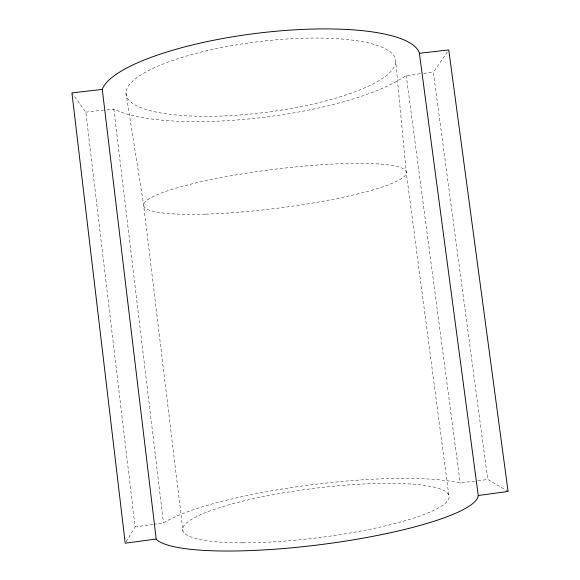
<?xml version="1.0" encoding="UTF-8"?>
<svg xmlns="http://www.w3.org/2000/svg" width="580" height="580" viewBox="0 0 580 580"><rect width="100%" height="100%" fill="white"/><g stroke="black" fill="none" stroke-linecap="round" stroke-linejoin="round"><path stroke-width="0.43" stroke-dasharray="2.9 2.17" d="M126.114 541.713L135.111 526.85L85.833 112.143L72.435 93.583M508.08 491.47L487.744 479.45L433.347 72.225L447.731 51.431M420.217 73.733L405.739 75.733A160.5 42.108 -7.2 0 1 259.057 117.871A160.5 42.108 -7.2 0 1 114.253 109.221L104.182 110.033M153.736 524.349L163.886 522.74A163.451 30.247 -7.2 0 1 305.392 485.59A163.451 30.247 -7.2 0 1 459.657 482.988L477.086 480.885M135.111 526.85L152.852 524.472M477.978 480.762L487.744 479.45M85.833 112.143L103.312 110.135M423.719 73.334L433.347 72.225M125.954 92.851L143.579 204.653L182.975 530.874M406.21 75.342L460.215 483.154M448.789 495.015L406.355 173.253L395.763 62.045A135.916 35.525 -7.2 0 0 195.764 53.498A135.916 35.525 -7.2 0 0 191.081 116.014A135.916 35.525 -7.2 0 0 395.763 62.045M113.796 108.931L163.495 523.037M205.769 214.136A132.457 19.51 -7.2 0 0 406.355 173.253A132.457 19.51 -7.2 0 0 212.817 179.234A132.457 19.51 -7.2 0 0 205.769 214.136M242.774 542.829A134.248 24.73 -7.2 0 0 448.942 498.292A134.248 24.73 -7.2 0 0 256.092 498.111A134.248 24.73 -7.2 0 0 242.774 542.829"/><path stroke-width="0.87" d="M102.283 89.414L102.356 89.008A160.5 42.108 -7.2 0 1 262.798 32.603A160.5 42.108 -7.2 0 1 419.34 52.91L478.283 495.777A163.451 30.247 -7.2 0 1 327.504 543.714A163.451 30.247 -7.2 0 1 156.223 539.298L102.283 89.414L71.92 92.872L125.215 543.199L156.071 539.03M478.224 495.501L508.08 491.47L448.76 49.953L419.369 53.295"/></g></svg>
